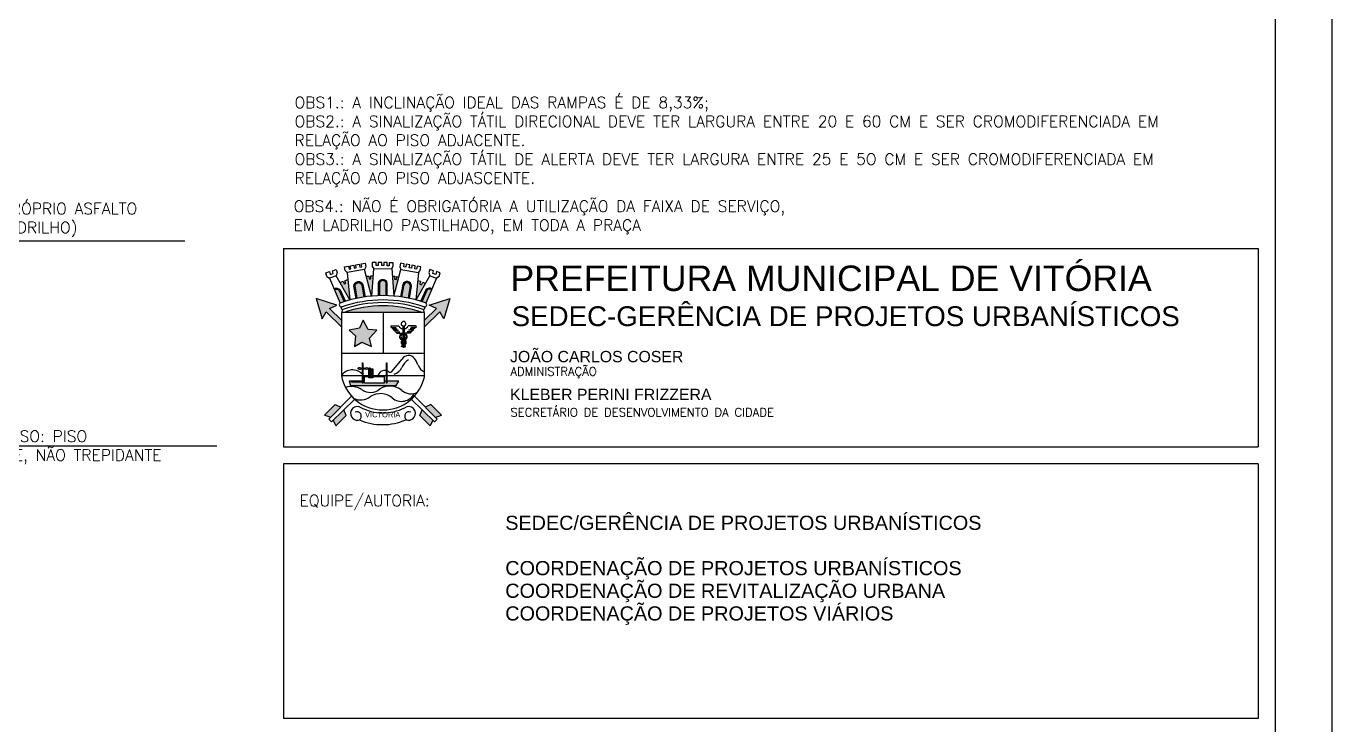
# Model space of a CAD drawing. Extents: x -1057 to 3416, y -340 to 4111.
# Drawn here: x -209.54 to -198.02, y 568.55 to 574.72 of the extents above; entities that cross this region are included whole.
import ezdxf
from ezdxf.enums import TextEntityAlignment as Align

# ---------------------------------------------------------------- set-up
doc = ezdxf.new("R2010")
doc.units = 0
doc.header["$LTSCALE"] = 50
doc.layers.add('pena 0.09', color=8, linetype='Continuous')
doc.layers.add('Texto 1', color=7, linetype='Continuous')
doc.styles.add('arial', font='arial.ttf')
doc.styles.add('PADRAO2', font='simplex.shx')
doc.styles.add('ROMANS', font='romans')
doc.styles.add('VICTORIA', font='ARIALUNI.ttf')
doc.dimstyles.new('[m] 1-75', dxfattribs={"dimscale": 75, "dimtxt": 0.0018, "dimasz": 0.001, "dimexe": 0.001, "dimexo": 0.0018, "dimgap": 0.0005, "dimtad": 0, "dimzin": 4, "dimdsep": 46, "dimtxsty": 'ROMANS', "dimblk1": 'OBLIQUE', "dimblk2": 'OBLIQUE', "dimsah": 1, "dimcen": 0.001, "dimdle": 0.0018, "dimclrd": 256, "dimclre": 256, "dimclrt": 2, "dimadec": 0, "dimazin": 0, "dimtfac": 1, "dimtofl": 0, "dimtmove": 0, "dimatfit": 3, "dimldrblk": 'DOT', "dimfxl": 1, "dimtvp": 1, "dimtolj": 1, "dimtzin": 0, "dimarcsym": 0})

# ---------------------------------------------------------------- blocks, each defined once
blk = doc.blocks.new('*U53')
h = blk.add_hatch(color=256)
h.paths.add_polyline_path([(65.334, 14.055), (65.291, 14.038), (65.297, 13.982), (65.274, 13.977), (65.252, 14.024), (65.197, 14.002), (65.372, 13.692)])
h.paths.add_polyline_path([(65.785, 14.117), (65.743, 14.117), (65.742, 14.062), (65.713, 14.063), (65.709, 14.113), (65.665, 14.11), (65.756, 13.759, -0.000079), (65.757, 13.759)])
h.paths.add_polyline_path([(66.146, 13.76, -0.000429), (66.15, 13.76), (66.238, 14.099), (66.198, 14.103), (66.192, 14.053), (66.161, 14.058), (66.164, 14.11), (66.121, 14.111)])
h.paths.add_polyline_path([(66.533, 13.693, -0.000821), (66.54, 13.692), (66.706, 13.984), (66.658, 14.008), (66.633, 13.959), (66.609, 13.969), (66.619, 14.021), (66.569, 14.038)])
h = blk.add_hatch(color=256)
h.paths.add_polyline_path([(66.813, 13.873, 0.377621), (66.732, 13.859), (66.64, 13.663, -0.007352), (66.703, 13.642, -0.08609), (66.714, 13.635)])
h.paths.add_polyline_path([(66.442, 13.94, 0.781536), (66.323, 13.961), (66.284, 13.744, -0.01338), (66.404, 13.723)])
h.paths.add_polyline_path([(66.013, 13.987, 0.781536), (65.892, 13.987), (65.892, 13.767, -0.01338), (66.013, 13.767)])
h.paths.add_polyline_path([(65.583, 13.961, 0.781536), (65.463, 13.94), (65.502, 13.722, -0.013379), (65.621, 13.743)])
h.paths.add_polyline_path([(65.181, 13.859, 0.377621), (65.1, 13.873), (65.199, 13.635, -0.08609), (65.21, 13.642, -0.007352), (65.273, 13.663)])
h = blk.add_hatch(color=256)
h.paths.add_polyline_path([(66.898, 13.538), (66.691, 13.332), (66.691, 13.217), (66.96, 13.485), (67.032, 13.36), (67.134, 13.72), (66.773, 13.599)])
h.paths.add_polyline_path([(64.953, 13.485), (65.222, 13.217), (65.222, 13.332), (65.015, 13.538), (65.14, 13.599), (64.779, 13.72), (64.881, 13.36)])
for points in [[(66.644, 13.472, 0.169184), (65.269, 13.472)], [(65.721, 13.017), (65.847, 13.156), (65.697, 13.17), (65.604, 13.332), (65.544, 13.194), (65.361, 13.156), (65.473, 13.056), (65.453, 12.87), (65.583, 12.947), (65.754, 12.87)], [(65.775, 12.478), (65.706, 12.478), (65.706, 12.317), (65.775, 12.317)], [(66.238, 12.259), (66.027, 12.259), (66.027, 12.224), (66.017, 12.224), (66.017, 12.259), (65.976, 12.259), (65.976, 12.223), (65.633, 12.223), (65.633, 12.241), (65.602, 12.241), (65.602, 12.224), (65.592, 12.224), (65.592, 12.241), (65.399, 12.241), (65.399, 12.259), (65.357, 12.259), (65.385, 12.182), (66.19, 12.182)]]:
    blk.add_hatch(color=256).paths.add_polyline_path(points)
h = blk.add_hatch(color=256)
h.paths.add_polyline_path([(66.879, 11.617), (66.991, 11.657), (66.803, 11.844), (66.702, 11.798)])
h.paths.add_polyline_path([(66.786, 11.467), (66.833, 11.567), (66.646, 11.752), (66.604, 11.649)])
h.paths.add_polyline_path([(65.309, 11.649), (65.267, 11.752), (65.08, 11.567), (65.127, 11.467)])
h.paths.add_polyline_path([(65.211, 11.798), (65.11, 11.844), (64.922, 11.657), (65.034, 11.617)])
at = {"color": 3}
for p, q in [((64.2, 14.6), (64.2, 11.1)), ((64.2, 14.6), (81.4, 14.6)), ((81.4, 14.6), (81.4, 11.1)), ((64.2, 11.1), (81.4, 11.1)), ((81.4, 10.8), (64.2, 10.8)), ((64.2, 10.8), (64.2, 6.3)), ((81.4, 10.8), (81.4, 6.3)), ((81.4, 6.3), (64.2, 6.3))]:
    blk.add_line(p, q, dxfattribs=at)
for p, q in [((64.965, 14.108), (65.015, 14.077)), ((65.015, 14.077), (65.199, 13.635)), ((65.373, 13.692), (65.131, 14.117)), ((65.291, 14.038), (65.334, 14.055)), ((65.756, 13.759), (65.633, 14.23)), ((65.665, 14.11), (65.709, 14.113)), ((65.709, 14.113), (65.713, 14.063)), ((65.713, 14.063), (65.742, 14.062)), ((65.742, 14.062), (65.743, 14.117)), ((65.743, 14.117), (65.785, 14.117)), ((65.757, 13.759), (65.795, 14.244)), ((66.15, 13.76), (66.272, 14.23)), ((66.54, 13.692), (66.782, 14.117)), ((66.898, 14.077), (66.714, 13.635)), ((66.948, 14.108), (66.898, 14.077)), ((65.197, 14.002), (65.252, 14.024)), ((65.252, 14.024), (65.274, 13.977)), ((65.274, 13.977), (65.297, 13.982)), ((65.297, 13.982), (65.291, 14.038)), ((64.779, 13.72), (64.881, 13.36)), ((65.14, 13.599), (64.779, 13.72)), ((65.015, 13.538), (65.14, 13.599)), ((66.773, 13.599), (67.134, 13.72)), ((66.898, 13.538), (66.773, 13.599)), ((67.134, 13.72), (67.032, 13.36)), ((64.881, 13.36), (64.953, 13.485)), ((64.953, 13.485), (65.222, 13.217)), ((65.222, 13.332), (65.015, 13.538)), ((65.222, 13.472), (65.222, 12.36)), ((66.691, 13.472), (65.222, 13.472)), ((65.957, 13.472), (65.957, 12.753)), ((66.691, 13.332), (66.898, 13.538)), ((66.96, 13.485), (66.691, 13.217)), ((66.691, 12.36), (66.691, 13.472)), ((67.032, 13.36), (66.96, 13.485)), ((66.106, 13.233), (66.235, 13.233)), ((66.106, 13.207), (66.19, 13.207)), ((66.13, 13.182), (66.204, 13.182)), ((66.154, 13.156), (66.228, 13.156)), ((66.307, 13.232), (66.307, 12.992)), ((66.33, 13.232), (66.33, 13.001)), ((66.532, 13.233), (66.402, 13.233)), ((66.483, 13.156), (66.409, 13.156)), ((66.507, 13.182), (66.433, 13.182)), ((66.532, 13.207), (66.447, 13.207)), ((66.178, 13.131), (66.252, 13.131)), ((66.202, 13.106), (66.307, 13.106)), ((66.307, 12.971), (66.307, 12.914)), ((66.435, 13.106), (66.33, 13.106)), ((66.33, 12.981), (66.33, 12.897)), ((66.459, 13.131), (66.385, 13.131)), ((65.222, 12.753), (66.691, 12.753)), ((66.307, 12.891), (66.307, 12.864)), ((66.33, 12.874), (66.33, 12.864)), ((66.112, 12.426), (66.296, 12.649)), ((65.222, 12.36), (65.592, 12.36)), ((65.399, 12.241), (65.399, 12.259)), ((65.592, 12.241), (65.399, 12.241)), ((65.602, 12.36), (65.706, 12.36)), ((65.633, 12.241), (65.602, 12.241)), ((65.775, 12.36), (66.017, 12.36)), ((66.027, 12.36), (66.691, 12.36)), ((65.403, 11.994), (65.003, 11.585)), ((66.51, 11.994), (66.91, 11.585)), ((65.05, 11.538), (65.457, 11.941)), ((66.863, 11.538), (66.456, 11.941)), ((65.003, 11.585), (65.05, 11.538)), ((66.91, 11.585), (66.863, 11.538))]:
    blk.add_line(p, q)
at = {"color": 8}
blk.add_lwpolyline([(0, 58), (82.7, 58), (82.7, 0), (0, 0)], close=True, dxfattribs=at)
at = {"color": 41}
blk.add_lwpolyline([(2.5, 57), (81.7, 57), (81.7, 1), (2.5, 1)], close=True, dxfattribs=at)
for points in [[(65.322, 14.177), (65.29, 14.213), (65.279, 14.275), (65.348, 14.287), (65.357, 14.236), (65.39, 14.242), (65.38, 14.295), (65.439, 14.305), (65.448, 14.253), (65.486, 14.26), (65.477, 14.312), (65.538, 14.322), (65.547, 14.27), (65.582, 14.277), (65.573, 14.329), (65.642, 14.341), (65.654, 14.274), (65.633, 14.23), (65.322, 14.177), (65.372, 13.691)], [(66.112, 14.245), (66.137, 14.286), (66.137, 14.349), (66.066, 14.349), (66.066, 14.297), (66.033, 14.297), (66.033, 14.351), (65.974, 14.351), (65.974, 14.298), (65.935, 14.298), (65.935, 14.351), (65.873, 14.351), (65.873, 14.298), (65.838, 14.298), (65.838, 14.351), (65.768, 14.351), (65.768, 14.283), (65.795, 14.244), (66.112, 14.245), (66.146, 13.76)], [(66.584, 14.177), (66.615, 14.213), (66.626, 14.275), (66.557, 14.287), (66.548, 14.236), (66.516, 14.242), (66.525, 14.295), (66.466, 14.305), (66.457, 14.253), (66.419, 14.26), (66.428, 14.312), (66.367, 14.322), (66.358, 14.27), (66.323, 14.277), (66.332, 14.329), (66.263, 14.341), (66.252, 14.274), (66.272, 14.23), (66.584, 14.177), (66.533, 13.693)], [(64.965, 14.108), (64.945, 14.169), (65.012, 14.192), (65.027, 14.143), (65.077, 14.159), (65.068, 14.208), (65.131, 14.231), (65.148, 14.174), (65.131, 14.117), (65.015, 14.077)], [(66.121, 14.111), (66.164, 14.11), (66.161, 14.058), (66.192, 14.053), (66.198, 14.103), (66.238, 14.099)], [(66.948, 14.108), (66.968, 14.169), (66.901, 14.192), (66.886, 14.143), (66.836, 14.159), (66.845, 14.208), (66.782, 14.231), (66.765, 14.174), (66.782, 14.117), (66.898, 14.077)], [(66.569, 14.038), (66.619, 14.021), (66.609, 13.969), (66.633, 13.959), (66.658, 14.008), (66.706, 13.984)], [(65.604, 13.332), (65.544, 13.194), (65.361, 13.156), (65.473, 13.056), (65.453, 12.87), (65.583, 12.947), (65.754, 12.87), (65.721, 13.017), (65.847, 13.156), (65.697, 13.17), (65.604, 13.332)], [(65.592, 12.259), (65.357, 12.259), (65.385, 12.182), (66.19, 12.182), (66.238, 12.259), (66.027, 12.259)], [(65.633, 12.259), (65.602, 12.259)], [(65.775, 12.339), (65.976, 12.339), (65.976, 12.223), (65.633, 12.223), (65.633, 12.339), (65.706, 12.339)], [(66.017, 12.259), (65.976, 12.259)], [(65.034, 11.617), (64.922, 11.657), (65.11, 11.844), (65.211, 11.798)], [(65.08, 11.567), (65.127, 11.467), (65.309, 11.649), (65.267, 11.752)], [(66.833, 11.567), (66.786, 11.467), (66.604, 11.649), (66.646, 11.752)], [(66.879, 11.617), (66.991, 11.657), (66.803, 11.844), (66.702, 11.798)]]:
    blk.add_lwpolyline(points)
for points in [[(65.093, 13.891, -0.375567), (65.198, 13.869), (65.292, 13.667)], [(65.1, 13.873, -0.377621), (65.181, 13.859), (65.274, 13.66)], [(65.483, 13.718), (65.444, 13.938, -0.806206), (65.601, 13.966), (65.64, 13.746)], [(65.502, 13.722), (65.463, 13.94, -0.781536), (65.583, 13.961), (65.621, 13.743)], [(66.032, 13.767), (66.032, 13.989, 0.806206), (65.873, 13.989), (65.873, 13.767)], [(66.013, 13.767), (66.013, 13.987, 0.781536), (65.892, 13.987), (65.892, 13.767)], [(66.423, 13.72), (66.461, 13.938, 0.806206), (66.304, 13.966), (66.266, 13.747)], [(66.404, 13.723), (66.442, 13.94, 0.781536), (66.323, 13.961), (66.284, 13.744)], [(66.82, 13.891, 0.375567), (66.715, 13.869), (66.621, 13.667)], [(66.813, 13.873, 0.377621), (66.732, 13.859), (66.639, 13.66)], [(66.295, 12.986, -0.76845), (66.307, 13.106)], [(66.307, 13.086, 0.752067), (66.303, 13.003), (66.307, 13.001)], [(66.33, 13.086, -0.752067), (66.334, 13.003), (66.298, 12.988, 0.489044), (66.296, 12.9), (66.339, 12.867, 1), (66.35, 12.882), (66.307, 12.914, -0.469562), (66.307, 12.971), (66.341, 12.985, 0.775779), (66.33, 13.106)], [(66.33, 12.914, 0.469562), (66.33, 12.971)], [(66.342, 12.986, -0.470906), (66.342, 12.9), (66.334, 12.894)], [(66.307, 12.874), (66.299, 12.867, -1), (66.287, 12.882), (66.303, 12.894)], [(65.592, 12.482, -0.220715), (65.568, 12.485, 0.244805), (65.511, 12.488)], [(65.592, 12.473, 0.220715), (65.568, 12.471, -0.551098), (65.511, 12.488)], [(65.74, 12.478, 0.406023), (65.713, 12.485, -0.273081), (65.691, 12.485, 0.273081), (65.645, 12.485, -0.273081), (65.625, 12.485, 0.219726), (65.602, 12.487, 0.219726)], [(65.706, 12.474, 0.182853), (65.691, 12.471, -0.273081), (65.645, 12.471, 0.273081), (65.625, 12.471, -0.219726), (65.602, 12.469, -0.219726)]]:
    blk.add_lwpolyline(points, format="xyb")
for points in [[(65.592, 12.584), (65.602, 12.584), (65.602, 12.224), (65.592, 12.224)], [(65.706, 12.478), (65.775, 12.478), (65.775, 12.317), (65.706, 12.317)], [(66.017, 12.584), (66.027, 12.584), (66.027, 12.224), (66.017, 12.224)]]:
    blk.add_lwpolyline(points, close=True)
for centre, radius, start, end in [((65.222, 13.606), 0.0378, 109.2052, 289.2052), ((65.957, 11.498), 2.27, 70.7948, 109.2052), ((65.957, 11.498), 2.194, 70.7948, 109.2052), ((65.957, 11.498), 2.147, 70.7948, 109.2052), ((66.691, 13.606), 0.0378, 250.7948, 70.7948), ((65.242, 13.548), 0.0236, 109.2052, 289.2052), ((65.259, 13.499), 0.0283, 109.2052, 289.2052), ((65.957, 11.498), 2.091, 70.7948, 109.2052), ((66.654, 13.499), 0.0283, 250.7948, 70.7948), ((66.671, 13.548), 0.0236, 250.7948, 70.7948), ((66.106, 13.22), 0.0131, 91.1062, 270), ((66.133, 13.198), 0.0162, 144.1887, 257.9836), ((66.157, 13.172), 0.0162, 144.1887, 257.9836), ((66.181, 13.147), 0.0162, 144.1887, 257.9836), ((66.319, 13.271), 0.0918, 204.2515, 262.9758), ((66.319, 13.271), 0.0404, 286.1444, 253.8556), ((66.319, 13.271), 0.0918, 277.0242, 335.7485), ((66.456, 13.147), 0.0162, 282.0164, 35.8113), ((66.48, 13.172), 0.0162, 282.0164, 35.8113), ((66.504, 13.198), 0.0162, 282.0164, 35.8113), ((66.532, 13.22), 0.0131, 270, 88.8938), ((66.205, 13.122), 0.0162, 144.1887, 257.9836), ((66.432, 13.122), 0.0162, 282.0164, 35.8113), ((66.408, 12.585), 0.129, 35.5971, 150.4579), ((66.319, 12.864), 0.0112, 180, 0), ((65.416, 12.213), 0.243, 43.5094, 142.9987), ((65.988, 12.326), 0.121, 56.1563, 164.2203), ((66.097, 12.587), 0.212, 285.6253, 335.6109), ((66.52, 12.419), 0.243, 117.6561, 160.6057), ((66.117, 12.377), 0.486, 20.0704, 35.5971), ((66.759, 12.604), 0.194, 197.9419, 249.7177), ((65.957, 12.497), 0.748, 190.6285, 349.3715), ((65.416, 12.213), 0.243, 37.0013, 39.9265), ((66.083, 12.468), 0.0505, 236.1563, 303.8437), ((65.402, 11.853), 0.311, 55.1253, 109.7956), ((65.565, 12.193), 0.267, 241.7328, 309.5638), ((65.733, 12.327), 0.267, 235.1253, 309.5638), ((65.909, 11.714), 0.324, 49.5963, 122.5211), ((66.077, 11.848), 0.324, 49.5963, 122.5211), ((66.283, 12.153), 0.252, 229.5963, 333.7756), ((66.45, 12.287), 0.252, 229.5963, 296.9296), ((65.505, 11.688), 0.121, 56.5072, 288.6503), ((65.957, 12.543), 0.846, 241.427, 297.0344), ((66.408, 11.688), 0.121, 248.0798, 123.4928), ((65.499, 11.641), 0.075, 245.3446, 114.3653), ((65.95, 12.52), 1.03, 246.7391, 293.5968), ((66.414, 11.641), 0.075, 65.6347, 294.6554)]:
    blk.add_arc(centre, radius, start, end)
at = {"color": 5, "style": 'arial'}
blk.add_text('PREFEITURA MUNICIPAL DE VITÓRIA', height=0.45, dxfattribs=at).set_placement((68.205, 14.3), align=Align.TOP_LEFT)
at = {"color": 1, "style": 'PADRAO2'}
for s, p in [('ADMINISTRAÇÃO', (68.205, 12.354)), ('SECRETÁRIO DE DESENVOLVIMENTO DA CIDADE', (68.205, 11.633))]:
    blk.add_text(s, height=0.15, dxfattribs=at).set_placement(p)
at = {"style": 'VICTORIA'}
blk.add_text('VICTORIA', height=0.0944, dxfattribs=at).set_placement((65.64, 11.62))
at = {"style": 'ROMANS'}
for tag, p, height in [('PRANCHA', (0.546, 60.716), 2), ('EQUIPE:', (64.485, 10.048), 0.2), ('REGIONAL', (68.085, 1.65), 0.2)]:
    blk.add_attdef(tag, p, '', height=height, dxfattribs=at)
at = {"color": 3, "style": 'arial'}
for tag, p in [('GERENCIA', (68.227, 13.23)), ('ETAPA', (68.114, 4.165))]:
    blk.add_attdef(tag, p, '', height=0.35, dxfattribs=at)
at = {"color": 2}
for tag, p, height, style in [('ADMINISTRAÇÃO', (68.199, 12.59), 0.2, 'arial'), ('SECRETÁRIO', (68.199, 11.922), 0.2, 'arial'), ('EQUIPE', (68.114, 10.032), 0.25, 'arial'), ('EQUIPE', (68.114, 9.632), 0.25, 'arial'), ('EQUIPE', (68.114, 9.232), 0.25, 'arial'), ('EQUIPE', (68.114, 8.832), 0.25, 'arial'), ('EQUIPE', (68.114, 8.432), 0.25, 'arial'), ('EQUIPE', (68.114, 8.032), 0.25, 'arial'), ('EQUIPE', (68.114, 7.632), 0.25, 'arial'), ('EQUIPE', (68.114, 7.232), 0.25, 'arial'), ('EQUIPE', (68.114, 6.832), 0.25, 'arial'), ('DESENHO', (78.445, 5.188), 0.25, 'ROMANS'), ('ESCALA', (78.445, 4.182), 0.25, 'ROMANS'), ('ASSUNTO', (68.114, 3.593), 0.3, 'arial'), ('ASSUNTO', (68.114, 3.164), 0.3, 'arial'), ('DATA', (78.445, 3.184), 0.25, 'ROMANS')]:
    blk.add_attdef(tag, p, '', height=height, dxfattribs=dict(at, style=style))
at = {"color": 4, "style": 'arial'}
blk.add_attdef('PROJETO', (68.114, 5.174), '', height=0.35, dxfattribs=at)
at = {"color": 6, "style": 'arial'}
blk.add_attdef('OBRA', (68.114, 2.169), '', height=0.4, dxfattribs=at)
at = {"color": 4, "style": 'arial'}
blk.add_attdef('NUM', text='', height=0.789, dxfattribs=at).set_placement((79.181, 1.511), align=Align.CENTER)
at = {"color": 9, "style": 'ROMANS'}
blk.add_attdef('ARQUIVO:', (82.058, 1.023), '', height=0.18, rotation=90, dxfattribs=at)
blk = doc.blocks.new('_DOT')
at = {"color": 0, "linetype": 'ByBlock'}
blk.add_line((-0.5, 0), (-1, 0), dxfattribs=at)
at = {"color": 0, "linetype": 'ByBlock', "const_width": 0.5}
blk.add_lwpolyline([(-0.25, 0, 1), (0.25, 0, 1)], format="xyb", close=True, dxfattribs=at)
blk = doc.blocks.new('_OBLIQUE')
at = {"color": 0, "linetype": 'ByBlock'}
blk.add_line((-0.5, -0.5), (0.5, 0.5), dxfattribs=at)

msp = doc.modelspace()

# ---------------------------------------------------------------- linework, layer by layer
at = {"layer": 'pena 0.09'}
msp.add_line((-213.035, 572.822), (-208.136, 572.822), dxfattribs=at)

# ---------------------------------------------------------------- block references
ref = msp.add_blockref('*U53', (-239.365, 565.454), dxfattribs=dict(xscale=0.5, yscale=0.5, zscale=0.5))
ref.add_attrib('GERENCIA', 'SEDEC-GERÊNCIA DE PROJETOS URBANÍSTICOS', (-205.252, 572.069), dxfattribs={"color": 3, "height": 0.175, "style": 'arial'})
ref.add_attrib('ADMINISTRAÇÃO', 'JOÃO CARLOS COSER', (-205.266, 571.75), dxfattribs={"color": 2, "height": 0.1, "style": 'arial'})
ref.add_attrib('SECRETÁRIO', 'KLEBER PERINI FRIZZERA', (-205.266, 571.416), dxfattribs={"color": 2, "height": 0.1, "style": 'arial'})
ref.add_attrib('EQUIPE:', 'EQUIPE/AUTORIA:', (-207.123, 570.478), dxfattribs={"height": 0.1, "style": 'ROMANS'})
ref.add_attrib('EQUIPE', 'SEDEC/GERÊNCIA DE PROJETOS URBANÍSTICOS', (-205.308, 570.27), dxfattribs={"color": 2, "height": 0.125, "style": 'arial'})
ref.add_attrib('EQUIPE', 'COORDENAÇÃO DE PROJETOS URBANÍSTICOS', (-205.308, 569.87), dxfattribs={"color": 2, "height": 0.125, "style": 'arial'})
ref.add_attrib('EQUIPE', 'COORDENAÇÃO DE REVITALIZAÇÃO URBANA', (-205.308, 569.67), dxfattribs={"color": 2, "height": 0.125, "style": 'arial'})
ref.add_attrib('EQUIPE', 'COORDENAÇÃO DE PROJETOS VIÁRIOS', (-205.308, 569.47), dxfattribs={"color": 2, "height": 0.125, "style": 'arial'})

# ---------------------------------------------------------------- texts
at = {"layer": 'Texto 1', "linetype": 'Continuous', "char_height": 0.1, "attachment_point": 1, "style": 'ROMANS'}
for s, insert, width in [('OBS1.: A INCLINAÇÃO IDEAL DAS RAMPAS É DE 8,33%;\\POBS2.: A SINALIZAÇÃO TÁTIL DIRECIONAL DEVE TER LARGURA ENTRE 20 E 60 CM E SER CROMODIFERENCIADA EM RELAÇÃO AO PISO ADJACENTE.\\POBS3.: A SINALIZAÇÃO TÁTIL DE ALERTA DEVE TER LARGURA ENTRE 25 E 5O CM E SER CROMODIFERENCIADA EM RELAÇÃO AO PISO ADJASCENTE.', (-207.167, 574.093), 8.65144), ('OBS4.: NÃO É OBRIGATÓRIA A UTILIZAÇÃO DA FAIXA DE SERVIÇO,\\PEM LADRILHO PASTILHADO, EM TODA A PRAÇA', (-207.175, 573.177), 8.65144), ('FAIXA DE PERCURSO: PISO ANTI-DERRAPANTE, NÃO TREPIDANTE', (-210.788, 571.147), 2.80061)]:
    msp.add_mtext(s, dxfattribs=dict(at, insert=insert, width=width))
at = {"layer": 'Texto 1', "linetype": 'Continuous', "insert": (-210.788, 572.856), "char_height": 0.1, "width": 2.59895, "attachment_point": 7, "rotation": 0, "style": 'ROMANS'}
msp.add_mtext('RANHURAS NO PRÓPRIO ASFALTO (NÃO UTILIZAR LADRILHO)', dxfattribs=at)

# ---------------------------------------------------------------- leaders
at = {"layer": 'pena 0.09'}
msp.add_leader([(-211.493, 571.011), (-207.854, 571.011)], dimstyle='[m] 1-75', dxfattribs=at)

doc.saveas('drawing.dxf')
